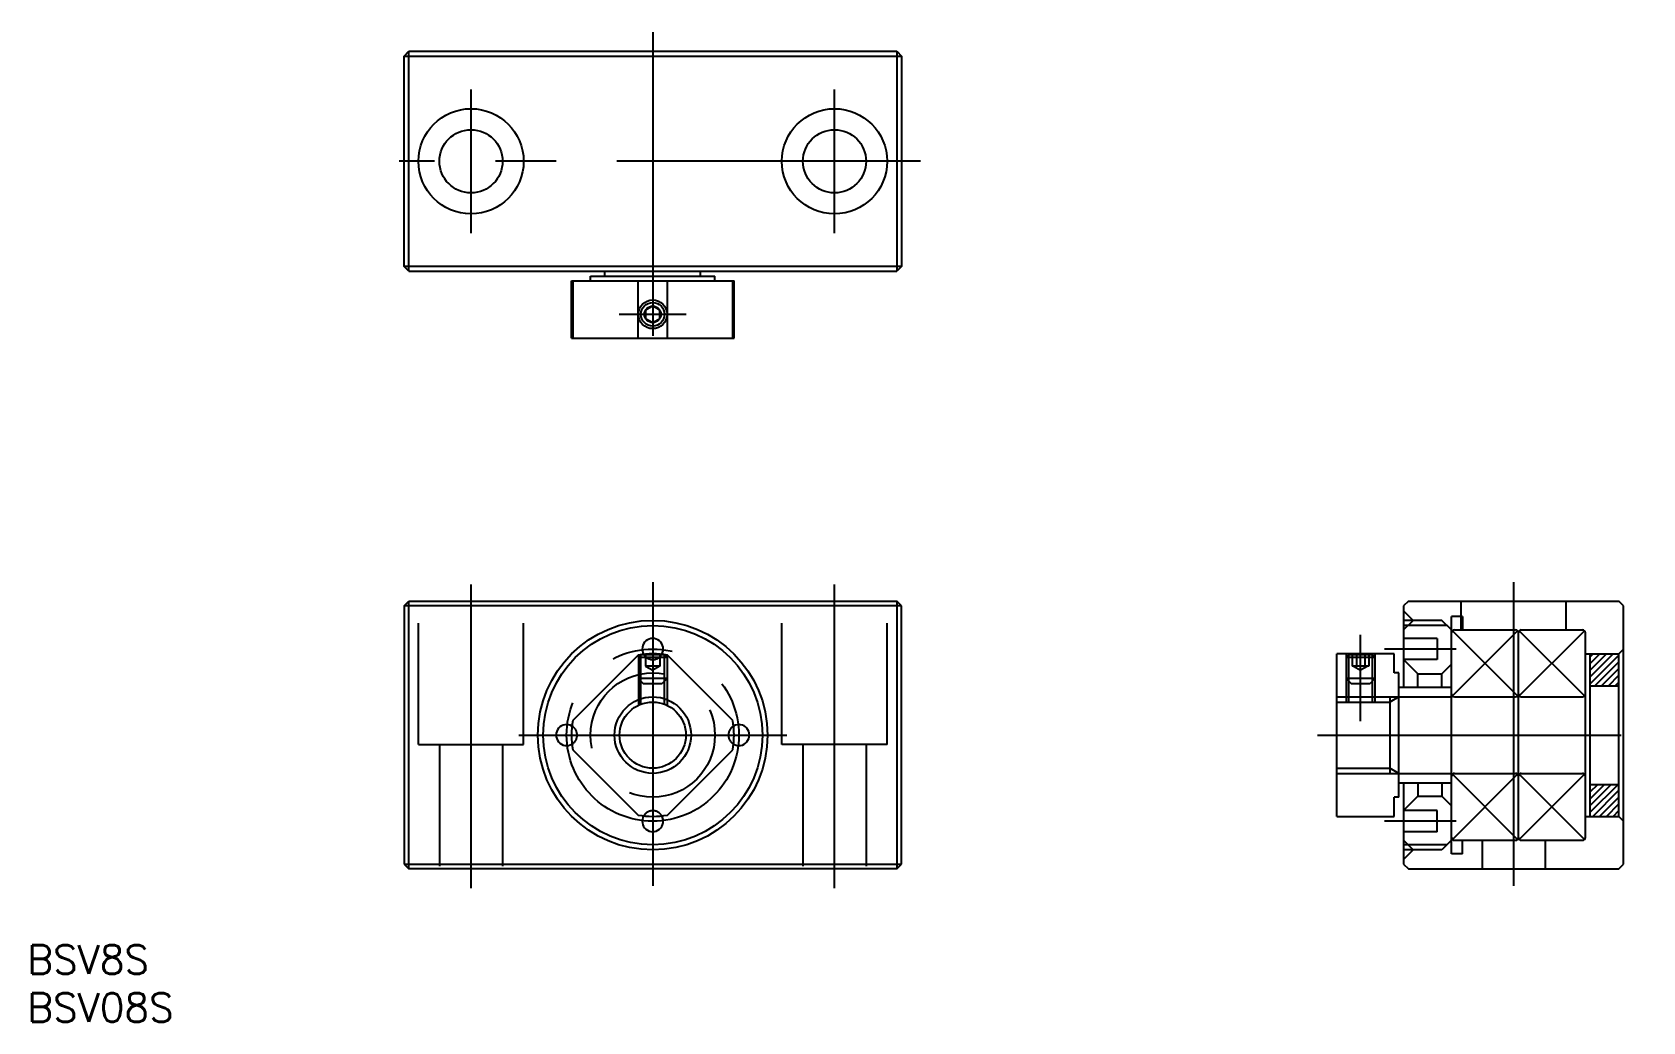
# Model space of a CAD drawing. Extents: x -65 to 103, y -30 to 74.
import ezdxf

# ---------------------------------------------------------------- set-up
doc = ezdxf.new("R2010")
doc.units = 0
doc.linetypes.add('CENTER', pattern=[50.8, 31.75, -6.35, 6.35, -6.35])
doc.linetypes.add('DASHED', pattern=[19.05, 12.7, -6.35])
doc.layers.get('0').update_dxf_attribs({"linetype": 'CONTINUOUS'})
doc.layers.add('CENTER', color=1, linetype='CENTER')
doc.styles.get("Standard").update_dxf_attribs({"font": 'txt.shx', "height": 3, "bigfont": 'bigfont.shx'})

msp = doc.modelspace()

# ---------------------------------------------------------------- linework, layer by layer
at = {"color": 7, "linetype": 'CONTINUOUS'}
for p, q in [((-26, 71), (-25.5, 71.5)), ((-26, 71), (26, 71)), ((-26, 49), (-26, 71)), ((-25.5, 71.5), (25.5, 71.5)), ((-25.5, 48.5), (-25.5, 71.5)), ((25.5, 71.5), (25.5, 48.5)), ((25.5, 71.5), (26, 71)), ((26, 71), (26, 49)), ((26, 49), (-26, 49)), ((-25.5, 48.5), (-26, 49)), ((26, 49), (25.5, 48.5)), ((-25.5, 48.5), (25.5, 48.5)), ((-8.5, 47.5), (8.5, 47.5)), ((-8.5, 41.5), (-8.5, 47.5)), ((-8.36, 47.5), (-8.36, 41.5)), ((-6.5, 48), (6.5, 48)), ((-6.5, 47.5), (-6.5, 48)), ((-5, 48), (-5, 48.5)), ((-1.54, 41.5), (-1.54, 47.5)), ((1.54, 41.5), (1.54, 47.5)), ((5, 48), (5, 48.5)), ((6.5, 47.5), (6.5, 48)), ((8.36, 41.5), (8.36, 47.5)), ((8.5, 41.5), (8.5, 47.5)), ((0, 44.87), (-0.75, 44.43)), ((-0.75, 44.43), (-0.75, 43.57)), ((0.75, 44.43), (0, 44.87)), ((0.75, 43.57), (0.75, 44.43)), ((-0.75, 43.57), (0, 43.13)), ((0, 43.13), (0.75, 43.57)), ((-8.5, 41.5), (8.5, 41.5)), ((-26, 13.5), (-25.5, 14)), ((26, 13.5), (-26, 13.5)), ((-26, 13.5), (-26, -13.5)), ((-25.5, 14), (25.5, 14)), ((-25.5, -14), (-25.5, 14)), ((25.5, 14), (25.5, -14)), ((26, 13.5), (25.5, 14)), ((26, -13.5), (26, 13.5)), ((79, 14), (78.5, 13.5)), ((78.5, 13.5), (78.5, 5)), ((79, 14), (101, 14)), ((101.5, 13.5), (101, 14)), ((101.5, -13.5), (101.5, 13.5)), ((78.5, 13), (79.5, 12)), ((78.5, 11), (79.5, 12)), ((82.5, 12), (79.5, 12)), ((83.5, 11), (82.5, 12)), ((83.5, -12.4), (83.5, 12.4)), ((84.65, 12.4), (83.5, 12.4)), ((84.65, 12.4), (84.65, 11)), ((78.96, 11.46), (78.5, 11.46)), ((83.8, 11), (90.2, 11)), ((90.5, -10.7), (90.5, 10.7)), ((90.8, 11), (97.2, 11)), ((97.5, -10.7), (97.5, 10.7)), ((71.5, -8.5), (71.5, 8.5)), ((77.5, 8.5), (71.5, 8.5)), ((72.77, 8.41), (72.77, 8.5)), ((75.23, 8.41), (75.23, 8.5)), ((77.5, 6.5), (77.5, 8.5)), ((82, 10.1), (78.5, 10.1)), ((82, 10.1), (82, 7.9)), ((97.5, 8.5), (101, 8.5)), ((98, -8.5), (98, 8.5)), ((101, 8.5), (101.5, 9)), ((101, -8.5), (101, 8.5)), ((-1.54, 8.36), (-8.36, 1.54)), ((8.36, 1.54), (1.54, 8.36)), ((72.77, 8.41), (72.5, 8.14)), ((72.5, 8.14), (75.5, 8.14)), ((72.5, 8.14), (72.5, 5.91)), ((75.23, 8.41), (72.77, 8.41)), ((75.23, 8.41), (75.5, 8.14)), ((75.5, 8.14), (75.5, 5.91)), ((82, 7.9), (78.5, 7.9)), ((80, 6.4), (78.5, 7.9)), ((82.5, 6.4), (83.5, 7.4)), ((75.5, 5.91), (72.5, 5.91)), ((72.5, 5.91), (73, 5.41)), ((72.77, 3.46), (72.77, 5.64)), ((73, 5.41), (75, 5.41)), ((75.5, 5.91), (75, 5.41)), ((75.23, 3.46), (75.23, 5.64)), ((78, 6.5), (77.5, 6.5)), ((78, -6.5), (78, 6.5)), ((80, 6.4), (82.5, 6.4)), ((80, 5), (80, 6.4)), ((82.5, 5), (82.5, 6.4)), ((98, 5.15), (101, 5.15)), ((71.5, 3.46), (77.06, 3.46)), ((77.06, 4), (77.06, -4)), ((78, 4), (77.06, 3.46)), ((78, 5), (83.5, 5)), ((78, 4), (83.5, 4)), ((83.8, 4), (90.2, 4)), ((90.8, 4), (97.2, 4)), ((-8.36, -1.54), (-1.54, -8.36)), ((1.54, -8.36), (8.36, -1.54)), ((71.5, -3.46), (77.06, -3.46)), ((78, -4), (77.06, -3.46)), ((78, -4), (83.5, -4)), ((78, -5), (83.5, -5)), ((78.5, -5), (78.5, -13.5)), ((80, -5), (80, -6.4)), ((82.5, -5), (82.5, -6.4)), ((83.8, -4), (90.2, -4)), ((90.8, -4), (97.2, -4)), ((78, -6.5), (77.5, -6.5)), ((77.5, -8.5), (77.5, -6.5)), ((80, -6.4), (78.5, -7.9)), ((80, -6.4), (82.5, -6.4)), ((82.5, -6.4), (83.5, -7.4)), ((98, -5.15), (101, -5.15)), ((82, -7.9), (78.5, -7.9)), ((82, -10.1), (82, -7.9)), ((71.5, -8.5), (77.5, -8.5)), ((82, -10.1), (78.5, -10.1)), ((97.5, -8.5), (101, -8.5)), ((101, -8.5), (101.5, -9)), ((78.5, -11), (79.5, -12)), ((78.96, -11.46), (78.5, -11.46)), ((83.5, -11), (82.5, -12)), ((83.8, -11), (90.2, -11)), ((84.65, -12.4), (84.65, -11)), ((90.8, -11), (97.2, -11)), ((78.5, -13), (79.5, -12)), ((82.5, -12), (79.5, -12)), ((84.65, -12.4), (83.5, -12.4)), ((-26, -13.5), (26, -13.5)), ((-26, -13.5), (-25.5, -14)), ((25.5, -14), (-25.5, -14)), ((25.5, -14), (26, -13.5)), ((78.5, -13.5), (79, -14)), ((79, -14), (101, -14)), ((101, -14), (101.5, -13.5))]:
    msp.add_line(p, q, dxfattribs=at)
at = {"color": 3, "linetype": 'DASHED'}
for p, q in [((-24.5, -1), (-24.5, 14)), ((-13.5, -1), (-13.5, 14)), ((13.5, -1), (13.5, 14)), ((24.5, -1), (24.5, 14)), ((84.5, 11), (84.5, 14)), ((95.5, 11), (95.5, 14)), ((-1.23, 8.41), (-1.5, 8.14)), ((-1.5, 8.37), (-1.5, 3.12)), ((-1.5, 8.14), (1.5, 8.14)), ((1.23, 8.41), (-1.23, 8.41)), ((-1.23, 3.23), (-1.23, 8.41)), ((-0.75, 8.41), (-0.75, 7.21)), ((-0.75, 7.21), (0, 6.78)), ((0.75, 7.21), (-0.75, 7.21)), ((0, 8.41), (0, 7.21)), ((0.75, 7.21), (0, 6.78)), ((0.75, 8.41), (0.75, 7.21)), ((1.23, 8.41), (1.5, 8.14)), ((1.23, 3.23), (1.23, 8.41)), ((1.5, 8.37), (1.5, 3.12)), ((73.13, 8.41), (73.13, 7.21)), ((74.87, 7.21), (73.13, 7.21)), ((73.25, 7.21), (74, 6.78)), ((73.57, 8.41), (73.57, 7.21)), ((74.75, 7.21), (74, 6.78)), ((74.43, 8.41), (74.43, 7.21)), ((74.87, 8.41), (74.87, 7.21)), ((1.5, 5.91), (-1.5, 5.91)), ((-1.5, 5.91), (-1, 5.41)), ((-1, 5.41), (1, 5.41)), ((1.5, 5.91), (1, 5.41)), ((-24.5, -1), (-13.5, -1)), ((-22.3, -1), (-22.3, -14)), ((-15.7, -1), (-15.7, -14)), ((24.5, -1), (13.5, -1)), ((15.7, -1), (15.7, -14)), ((22.3, -1), (22.3, -14)), ((86.7, -11), (86.7, -14)), ((93.3, -11), (93.3, -14))]:
    msp.add_line(p, q, dxfattribs=at)
at = {"color": 3, "linetype": 'CONTINUOUS'}
for p, q in [((79.5, 12), (78.5, 12)), ((83.04, 11.46), (78.96, 11.46)), ((83.59, 10.91), (90.41, 4.09)), ((90.41, 10.91), (83.59, 4.09)), ((97.41, 10.91), (90.59, 4.09)), ((90.59, 10.91), (97.41, 4.09)), ((72.5, 8.5), (72.5, 8.14)), ((75.5, 8.5), (75.5, 8.14)), ((98, 6.08), (100.42, 8.5)), ((98, 6.78), (99.72, 8.5)), ((98, 7.49), (99.01, 8.5)), ((98, 8.2), (98.3, 8.5)), ((72.77, 5.64), (72.77, 8.41)), ((75.23, 5.64), (75.23, 8.41)), ((98, 5.37), (101, 8.37)), ((98.49, 5.15), (101, 7.66)), ((99.2, 5.15), (101, 6.95)), ((72.5, 5.91), (72.5, 3.46)), ((75.5, 5.91), (75.5, 3.46)), ((99.9, 5.15), (101, 6.25)), ((100.61, 5.15), (101, 5.54)), ((71.5, 4), (78, 4)), ((71.5, -4), (78, -4)), ((83.59, -4.09), (90.41, -10.91)), ((90.41, -4.09), (83.59, -10.91)), ((97.41, -4.09), (90.59, -10.91)), ((90.59, -4.09), (97.41, -10.91)), ((98, -8.07), (100.92, -5.15)), ((98, -7.36), (100.21, -5.15)), ((98, -6.65), (99.5, -5.15)), ((98, -5.94), (98.79, -5.15)), ((98, -5.24), (98.09, -5.15)), ((98.27, -8.5), (101, -5.77)), ((98.98, -8.5), (101, -6.48)), ((99.69, -8.5), (101, -7.19)), ((100.39, -8.5), (101, -7.89)), ((83.04, -11.46), (78.96, -11.46)), ((79.5, -12), (78.5, -12))]:
    msp.add_line(p, q, dxfattribs=at)
at = {"color": 7, "linetype": 'CONTINUOUS'}
for centre, radius in [((-19, 60), 5.5), ((19, 60), 5.5), ((-19, 60), 3.3), ((19, 60), 3.3), ((0, 44), 1.23), ((0, 44), 0.866), ((0, 0), 11.46), ((0, 0), 3.46)]:
    msp.add_circle(centre, radius, dxfattribs=at)
at = {"color": 3, "linetype": 'CONTINUOUS'}
for centre, radius in [((0, 44), 1.5), ((0, 0), 12), ((0, 0), 4)]:
    msp.add_circle(centre, radius, dxfattribs=at)
at = {"color": 3, "linetype": 'DASHED'}
msp.add_circle((0, 0), 6.5, dxfattribs=at)
at = {"color": 7, "linetype": 'CONTINUOUS'}
for centre, radius, start, end in [((83.8, 10.7), 0.3, 90, 180), ((90.2, 10.7), 0.3, 0, 90), ((90.8, 10.7), 0.3, 90, 180), ((97.2, 10.7), 0.3, 0, 90), ((0, 0), 8.5, 79.5603, 100.4397), ((0, 9), 1.1, 329.7993, 210.2007), ((83.8, 4.3), 0.3, 180, 270), ((90.2, 4.3), 0.3, 270, 0), ((90.8, 4.3), 0.3, 180, 270), ((97.2, 4.3), 0.3, 270, 0), ((-9, 0), 1.1, 59.7993, 300.2007), ((0, 0), 8.5, 169.5603, 190.4397), ((0, 0), 8.5, 349.5603, 10.4397), ((9, 0), 1.1, 239.7993, 120.2007), ((83.8, -4.3), 0.3, 90, 180), ((90.2, -4.3), 0.3, 0, 90), ((90.8, -4.3), 0.3, 90, 180), ((97.2, -4.3), 0.3, 0, 90), ((0, 0), 8.5, 259.5603, 280.4397), ((0, -9), 1.1, 149.7993, 30.2007), ((83.8, -10.7), 0.3, 180, 270), ((90.2, -10.7), 0.3, 270, 360), ((90.8, -10.7), 0.3, 180, 270), ((97.2, -10.7), 0.3, 270, 360)]:
    msp.add_arc(centre, radius, start, end, dxfattribs=at)
at = {"color": 3, "linetype": 'DASHED'}
for centre, start, end in [((0, 9), 210.2007, 329.7993), ((-9, 0), 300.2007, 59.7993), ((9, 0), 120.2007, 239.7993), ((0, -9), 30.2007, 149.7993)]:
    msp.add_arc(centre, 1.1, start, end, dxfattribs=at)
at = {"layer": 'CENTER', "color": 1, "linetype": 'CENTER'}
for p, q in [((0, 73.5), (0, 39.5)), ((-19, 52.5), (-19, 67.5)), ((19, 52.5), (19, 67.5)), ((28, 60), (-26.5, 60)), ((-3.5, 44), (3.5, 44)), ((-19, -16), (-19, 16)), ((0, 16), (0, -16)), ((19, -16), (19, 16)), ((90, 16), (90, -16)), ((74, 1.46), (74, 10.5)), ((84, 9), (76.5, 9)), ((-14, 0), (14, 0)), ((69.5, 0), (103.5, 0)), ((84, -9), (76.5, -9))]:
    msp.add_line(p, q, dxfattribs=at)
msp.add_circle((0, 0), 9, dxfattribs=at)

# ---------------------------------------------------------------- texts
at = {"color": 7, "linetype": 'CONTINUOUS'}
for s, p in [('BSV8S', (-65.39, -24.98)), ('BSV08S', (-65.39, -29.98))]:
    msp.add_text(s, height=3, dxfattribs=at).set_placement(p)

doc.saveas('drawing.dxf')
